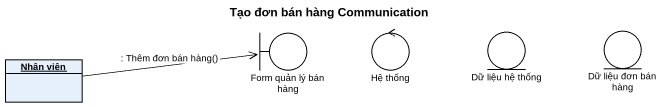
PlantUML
@startuml
title Tạo đơn bán hàng Communication
allowmixing
hide circle
hide empty members
object "Nhân viên" as Nhân_viên
boundary "Form quản lý bán hàng" as Form_quản_lý_bán_hàng
control "Hệ thống" as Hệ_thống
entity "Dữ liệu hệ thống" as Dữ_liệu_hệ_thống
entity "Dữ liệu đơn bán hàng" as Dữ_liệu_đơn_bán_hàng
Nhân_viên -right-> Form_quản_lý_bán_hàng : : Thêm đơn bán hàng()
@enduml
